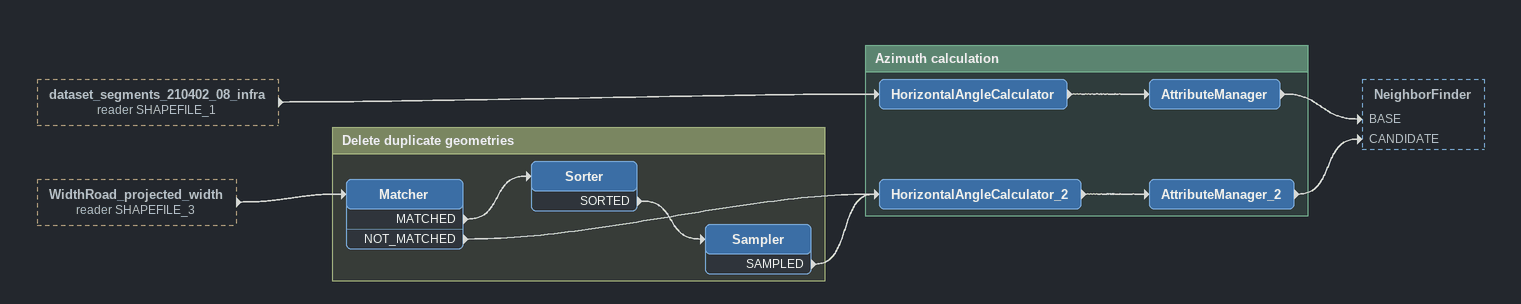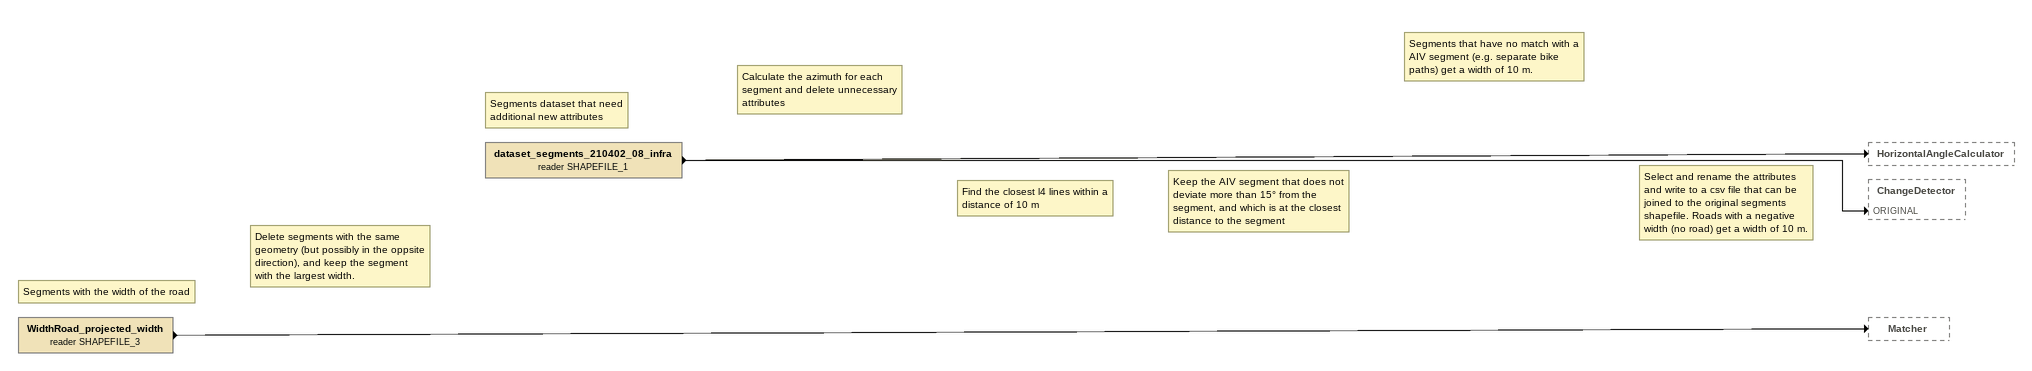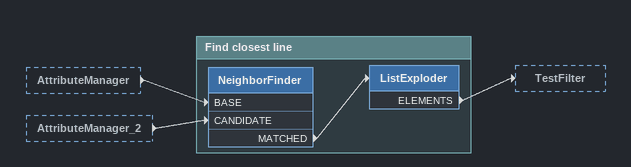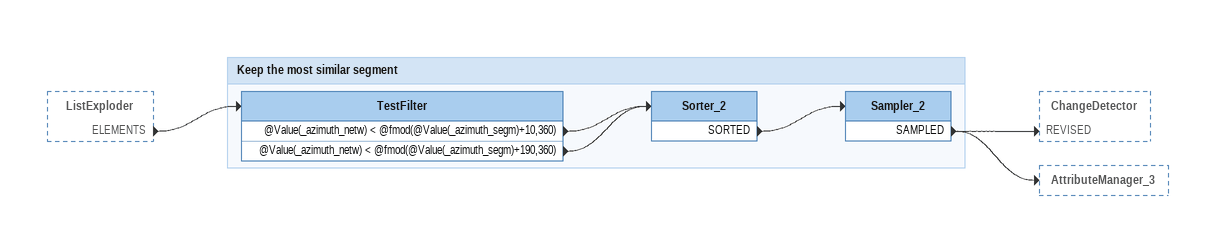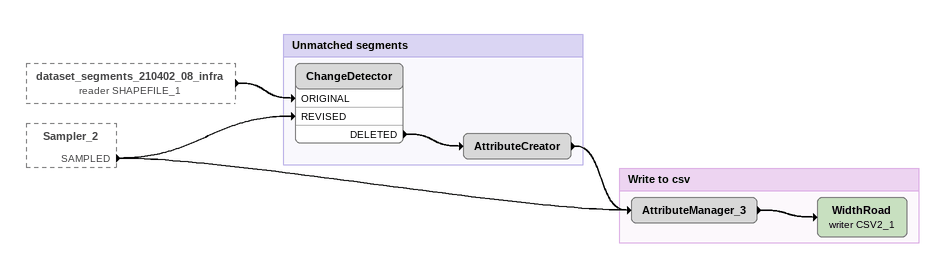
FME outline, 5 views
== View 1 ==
dataset_segments_210402_08_infra (reader SHAPEFILE_1) [outside]
    -> HorizontalAngleCalculator
WidthRoad_projected_width (reader SHAPEFILE_3) [outside]
    -> Matcher

Bookmark: Delete duplicate geometries
Matcher
    MATCHED -> Sorter
    NOT_MATCHED -> HorizontalAngleCalculator_2
Sorter
    SORTED -> Sampler
Sampler
    SAMPLED -> HorizontalAngleCalculator_2

Bookmark: Azimuth calculation
HorizontalAngleCalculator_2
    -> AttributeManager_2
AttributeManager_2
    -> NeighborFinder [CANDIDATE]
HorizontalAngleCalculator
    -> AttributeManager
AttributeManager
    -> NeighborFinder [BASE]

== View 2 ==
Note: Segments with the width of the road
WidthRoad_projected_width (reader SHAPEFILE_3)
    -> Matcher
Note: Delete segments with the same geometry (but possibly in the oppsite direction), and keep the segment with the largest width.
Note: Segments dataset that need additional new attributes
Note: Calculate the azimuth for each segment and delete unnecessary attributes
Note: Find the closest l4 lines within a distance of 10 m
Note: Keep the AIV segment that does not deviate more than 15° from the segment, and which is at the closest distance to the segment
Note: Segments that have no match with a AIV segment (e.g. separate bike paths) get a width of 10 m.
Note: Select and rename the attributes and write to a csv file that can be joined to the original segments shapefile. Roads with a negative width (no road) get a width of 10 m.
dataset_segments_210402_08_infra (reader SHAPEFILE_1)
    -> HorizontalAngleCalculator
    -> ChangeDetector [ORIGINAL]

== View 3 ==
AttributeManager [outside]
    -> NeighborFinder [BASE]
AttributeManager_2 [outside]
    -> NeighborFinder [CANDIDATE]

Bookmark: Find closest line
NeighborFinder
    MATCHED -> ListExploder
ListExploder
    ELEMENTS -> TestFilter

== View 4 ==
ListExploder [outside]
    ELEMENTS -> TestFilter

Bookmark: Keep the most similar segment
TestFilter
    @Value(_azimuth_netw) < @fmod(@Value(_azimuth_segm)+10,360) -> Sorter_2
    @Value(_azimuth_netw) < @fmod(@Value(_azimuth_segm)+190,360) -> Sorter_2
Sorter_2
    SORTED -> Sampler_2
Sampler_2
    SAMPLED -> ChangeDetector [REVISED]
    SAMPLED -> AttributeManager_3

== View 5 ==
dataset_segments_210402_08_infra (reader SHAPEFILE_1) [outside]
    -> ChangeDetector [ORIGINAL]
Sampler_2 [outside]
    SAMPLED -> ChangeDetector [REVISED]
    SAMPLED -> AttributeManager_3

Bookmark: Unmatched segments
ChangeDetector
    DELETED -> AttributeCreator
AttributeCreator
    -> AttributeManager_3

Bookmark: Write to csv
AttributeManager_3
    -> WidthRoad (writer CSV2_1)
WidthRoad (writer CSV2_1)
